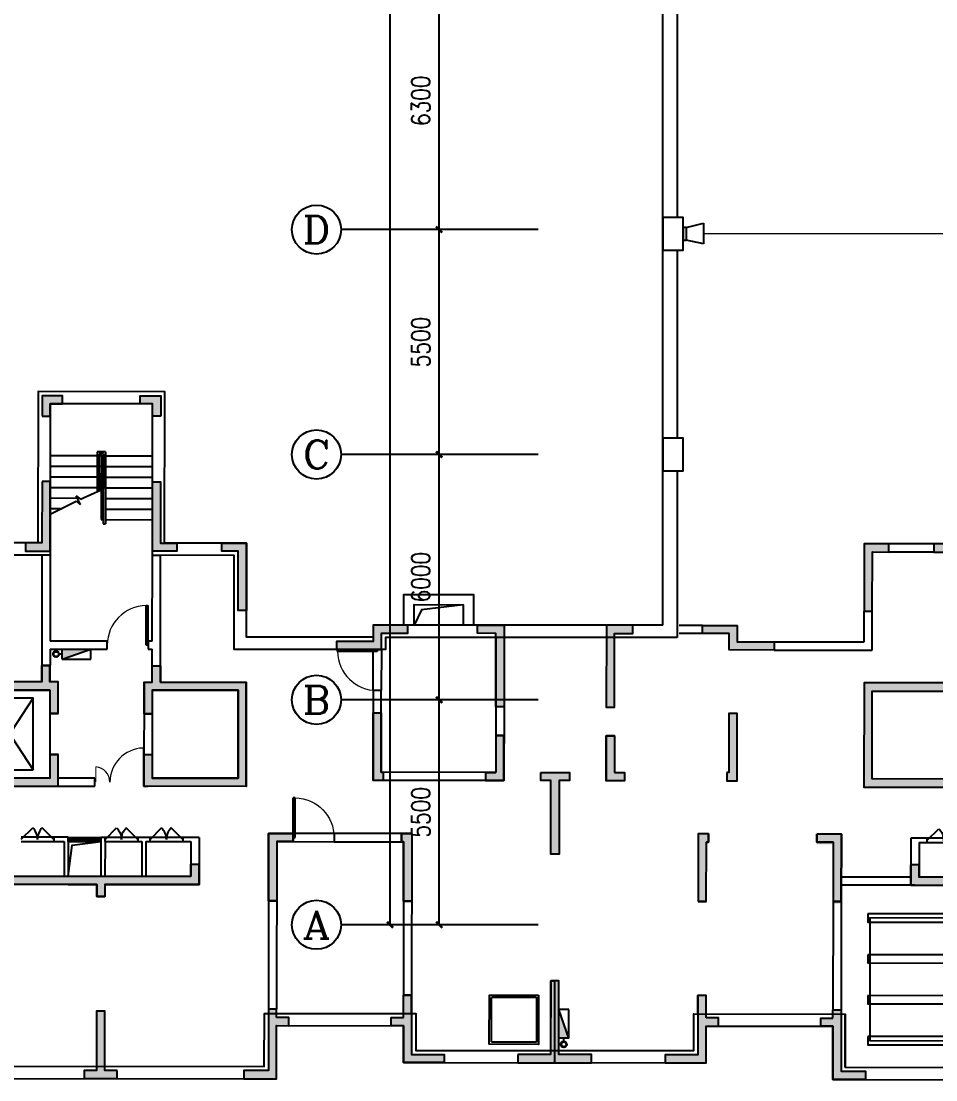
# Model space of a CAD drawing. Extents: x -781653 to 929899, y -295171 to 30012.
# Drawn here: x 168471 to 190830, y -234197 to -208308 of the extents above; entities that cross this region are included whole.
import ezdxf
from ezdxf.enums import TextEntityAlignment as Align

# ---------------------------------------------------------------- set-up
doc = ezdxf.new("R2010")
doc.units = 0
doc.header["$LTSCALE"] = 10
doc.header["$MEASUREMENT"] = 0
for name, pattern in [('BORDER', [1.75, 0.5, -0.25, 0.5, -0.25, 0, -0.25]), ('CENTER', [2, 1.25, -0.25, 0.25, -0.25]), ('DASH', [0.35, 0.25, -0.1])]:
    doc.linetypes.add(name, pattern=pattern)
doc.layers.get('0').update_dxf_attribs({"linetype": 'CONTINUOUS'})
doc.layers.get('Defpoints').update_dxf_attribs({"linetype": 'CONTINUOUS'})
for name, color, linetype in [('AXIS', 3, 'CONTINUOUS'), ('AXIS_TEXT', 7, 'CONTINUOUS'), ('COLUMN', 1, 'CONTINUOUS'), ('DIM_SYMB', 3, 'CONTINUOUS'), ('DOTE', 8, 'CENTER'), ('JPS-J', 6, 'CONTINUOUS'), ('JPS-X', 1, 'BORDER'), ('JPS-XHS', 7, 'CONTINUOUS'), ('LVTRY', 6, 'CONTINUOUS'), ('PUB_DIM', 3, 'CONTINUOUS'), ('RD-equip', 3, 'CONTINUOUS'), ('solid', 252, 'CONTINUOUS'), ('STAIR', 9, 'CONTINUOUS'), ('wall', 8, 'CONTINUOUS'), ('wall-jg', 7, 'CONTINUOUS'), ('WINDOW', 4, 'CONTINUOUS'), ('结构墙', 1, 'CONTINUOUS')]:
    doc.layers.add(name, color=color, linetype=linetype)
doc.layers.add('RD-line', color=2, linetype='CONTINUOUS', lineweight=0)
doc.layers.get('DOTE').off()
doc.styles.add('_TCH_AXIS', font='COMPLEX', dxfattribs={"bigfont": 'GBCBIG'})
doc.styles.add('_TEL_DIM', font='SIMPLEX', dxfattribs={"width": 0.8, "height": 3.5, "bigfont": 'HZTXT'})
doc.styles.add('COMPLEX', font='COMPLEX')
doc.styles.add('DIM_FONT', font='SIMPLEX', dxfattribs={"width": 0.8, "bigfont": 'HZTXT'})
doc.linetypes.add('BRA', pattern='A,2.8,-0.1,["B",_TEL_DIM,S=0.07,R=0,X=0,Y=-0.12],-0.25', length=3.15)
doc.dimstyles.new('DIMN300', dxfattribs={"dimscale": 3, "dimtxt": 300, "dimasz": 100, "dimexe": 250, "dimexo": 300, "dimgap": 150, "dimtad": 1, "dimdec": 0, "dimzin": 0, "dimdsep": 46, "dimtxsty": 'DIM_FONT', "dimblk": 'ARCHTICK', "dimcen": 0.09, "dimclrt": 7, "dimazin": 2, "dimtfac": 1, "dimtdec": 0, "dimtix": 1, "dimtmove": 2, "dimatfit": 3, "dimfxl": 0, "dimtolj": 1, "dimtzin": 0, "dimarcsym": 0})

# ---------------------------------------------------------------- blocks, each defined once
blk = doc.blocks.new('FF')
at = {"linetype": 'Continuous'}
for radius in [75, 60]:
    blk.add_circle((0, 0), radius, dxfattribs=at)
blk = doc.blocks.new('DXHS')
at = {"layer": 'JPS-XHS'}
blk.add_hatch(color=256, dxfattribs=at).paths.add_polyline_path([(-350, 240), (-350, 0), (350, 0)])
at = {"layer": 'JPS-XHS', "linetype": 'Continuous'}
for p, q in [((-350, 240), (-350, 0)), ((-350, 240), (350, 240)), ((-350, 0), (350, 0)), ((350, 240), (350, 0))]:
    blk.add_line(p, q, dxfattribs=at)
at = {"layer": 'JPS-XHS'}
blk.add_line((-350, 240), (350, 0), dxfattribs=at)
blk = doc.blocks.new('$DorLib2D$00000001')
for p, q in [((0.45, 0.975), (0.5, 0.975)), ((0.45, 0), (0.45, 0.975)), ((0.5, 0), (0.5, 0.975)), ((0.5, 0), (0.45, 0))]:
    blk.add_line(p, q)
at = {"lineweight": 13}
blk.add_arc((0.475, 0), 0.975, 91.4693, 180, dxfattribs=at)
blk = doc.blocks.new('$DorLib2D$00000116')
at = {"color": 0}
for p, q in [((-0.5, 0), (-0.146, 0.354)), ((0.5, 0), (0.146, 0.354))]:
    blk.add_line(p, q, dxfattribs=at)
for centre, start, end in [((-0.5, 0), 0, 45), ((0.5, 0), 135, 180)]:
    blk.add_arc(centre, 0.5, start, end, dxfattribs=at)
blk = doc.blocks.new('$WINLIB2D$00000001')
for p, q in [((-0.5, 0.5), (0.5, 0.5)), ((-0.5, 0.5), (-0.5, -0.5)), ((0.5, -0.5), (0.5, 0.5)), ((0.5, 0.167), (-0.5, 0.167)), ((0.5, -0.167), (-0.5, -0.167)), ((-0.5, -0.5), (0.5, -0.5))]:
    blk.add_line(p, q)
blk = doc.blocks.new('$DorLib2D$00000025')
at = {"const_width": 0.02}
for points in [[(0.481, -0.001), (0.481, 0.691)], [(-0.481, 0.001), (-0.481, 0.308)]]:
    blk.add_lwpolyline(points, dxfattribs=at)
at = {"lineweight": 13}
for centre, radius, start, end in [((0.505, -0.002), 0.699, 91.9397, 179.7238), ((-0.501, 0.003), 0.307, 359.7899, 85.7508)]:
    blk.add_arc(centre, radius, start, end, dxfattribs=at)
blk = doc.blocks.new('A$C5E9718CA')
at = {"layer": 'solid'}
h = blk.add_hatch(color=8, dxfattribs=at)
h.paths.add_polyline_path([(9950, 7350), (7850, 7350), (7850, 9500), (9950, 9500), (9950, 8925), (10150, 8925), (10150, 9700), (9950, 9700), (9950, 10100), (9750, 10100), (9750, 9700), (7650, 9700), (7650, 7150), (10150, 7150), (10150, 7925), (9950, 7925)])
h.paths.add_polyline_path([(14550, 7350), (12450, 7350), (12450, 7925), (12250, 7925), (12250, 7150), (14750, 7150), (14750, 9700), (12650, 9700), (12650, 10100), (12450, 10100), (12450, 9700), (12250, 9700), (12250, 8925), (12450, 8925), (12450, 9500), (14550, 9500)])
for points in [[(17850, 7300), (18100, 7300), (18100, 7500), (18050, 7500), (18050, 8950), (17850, 8950)], [(15300, 4350), (15500, 4350), (15500, 5800), (15900, 5800), (15900, 6000), (15300, 6000)], [(18800, 6000), (18550, 6000), (18550, 5800), (18600, 5800), (18600, 4350), (18800, 4350)], [(25800, 4350), (26000, 4350), (26000, 5800), (26050, 5800), (26050, 6000), (25800, 6000)], [(29300, 5950), (28700, 5950), (28700, 5750), (29100, 5750), (29100, 4300), (29300, 4300)], [(9000, 4950), (9000, 5250), (8800, 5250), (8800, 4750), (11100, 4750), (11100, 4450), (11300, 4450), (11300, 4750), (13600, 4750), (13600, 5250), (13400, 5250), (13400, 4950)], [(31200, 4950), (31200, 5250), (31000, 5250), (31000, 4750), (33300, 4750), (33300, 4450), (33500, 4450), (33500, 4750), (35800, 4750), (35800, 5250), (35600, 5250), (35600, 4950)]]:
    blk.add_hatch(color=8, dxfattribs=at).paths.add_polyline_path(points)
h = blk.add_hatch(color=8, dxfattribs=at)
h.paths.add_polyline_path([(23750, 7500), (23750, 8400), (23550, 8400), (23550, 7300), (24000, 7300), (24000, 7500)])
h.paths.add_polyline_path([(22200, 7300), (22200, 5500), (22400, 5500), (22400, 7300), (22650, 7300), (22650, 7500), (21950, 7500), (21950, 7300)])
h.paths.add_polyline_path([(20850, 7500), (20600, 7500), (20600, 7300), (21050, 7300), (21050, 8400), (20850, 8400)])
at = {"layer": 'DIM_SYMB', "color": 8}
blk.add_lwpolyline([(11850, 13670, 0, 0, 0), (11850, 15593, 0, 0, 0), (10550, 15593, 0, 0, 0), (10550, 14750, 80, 0, 0), (10550, 14450, 0, 0, 0)], format="xyseb", dxfattribs=at)
at = {"layer": 'JPS-J', "color": 8}
for points in [[(29950, 4050), (29950, 3850), (32550, 3850), (32550, 4050)], [(32500, 3950), (30000, 3950), (30000, 950), (32500, 950)], [(29950, 3050), (29950, 2850), (32550, 2850), (32550, 3050)], [(29950, 2050), (29950, 1850), (32550, 1850), (32550, 2050)], [(29950, 1050), (29950, 850), (32550, 850), (32550, 1050)]]:
    blk.add_lwpolyline(points, close=True, dxfattribs=at)
at = {"layer": 'JPS-X', "color": 8, "const_width": 50}
for points in [[(10175, 10380), (10250, 10380)], [(22520, 925), (22520, 1000)]]:
    blk.add_lwpolyline(points, dxfattribs=at)
at = {"layer": 'LVTRY', "color": 8}
blk.add_lwpolyline([(10400, 4950), (10498, 5706), (11200, 5800)], dxfattribs=at)
at = {"layer": 'solid', "color": 8}
blk.add_line((22300, 400), (22300, 2400), dxfattribs=at)
blk.add_line((22300, 400), (22300, 2400), dxfattribs=at)
at = {"layer": 'STAIR', "color": 8}
for p, q in [((11300, 15330), (11100, 15330)), ((11100, 15330), (11100, 14352)), ((11250, 15280), (11150, 15280)), ((11150, 15280), (11150, 14374)), ((11250, 15280), (11250, 13570)), ((11300, 15330), (11300, 13570)), ((11100, 15230), (9950, 15230)), ((11200, 15230), (11150, 15230)), ((11200, 15230), (11200, 13670)), ((11200, 15230), (11250, 15230)), ((11200, 15230), (11200, 14397)), ((11300, 15230), (12450, 15230)), ((11100, 14970), (9950, 14970)), ((11200, 14970), (11150, 14970)), ((11200, 14970), (11250, 14970)), ((11300, 14970), (12450, 14970)), ((11100, 14710), (9950, 14710)), ((11200, 14710), (11150, 14710)), ((11200, 14710), (11250, 14710)), ((11300, 14710), (12450, 14710)), ((11100, 14450), (9950, 14450)), ((10688, 14037), (10583, 14253)), ((10583, 14253), (10689, 14172)), ((10689, 14172), (11200, 14397)), ((11200, 14450), (11150, 14450)), ((11200, 14450), (11250, 14450)), ((11300, 14450), (12450, 14450)), ((10613, 14190), (9950, 14190)), ((9950, 13804), (10582, 14119)), ((10582, 14119), (10688, 14037)), ((11200, 14190), (11250, 14190)), ((11300, 14190), (12450, 14190)), ((10203, 13930), (9950, 13930)), ((11200, 13930), (11250, 13930)), ((11300, 13930), (12450, 13930)), ((11200, 13670), (11250, 13670)), ((11250, 13570), (11300, 13570)), ((11300, 13670), (12450, 13670)), ((17850, 9500), (17850, 10500)), ((18050, 10500), (18050, 9500)), ((8390, 9300), (9540, 7550)), ((8390, 7550), (9540, 9300)), ((9950, 8925), (9950, 7925)), ((16900, 6000), (15900, 6000)), ((10050, 5900), (9250, 5900)), ((9250, 5800), (10050, 5800)), ((12100, 5900), (11300, 5900)), ((11300, 5800), (12100, 5800)), ((13200, 5900), (12400, 5900)), ((12400, 5800), (13200, 5800)), ((15900, 5800), (16900, 5800)), ((32200, 5900), (31400, 5900)), ((31400, 5800), (32200, 5800))]:
    blk.add_line(p, q, dxfattribs=at)
blk.add_lwpolyline([(20050, 11600), (19029, 11469), (18850, 11100)], dxfattribs=at)
for points in [[(9540, 7550), (9540, 9300), (8390, 9300), (8390, 7550)], [(21900, 2050), (21900, 850), (20700, 850), (20700, 2050)]]:
    blk.add_lwpolyline(points, close=True, dxfattribs=at)
at = {"layer": 'STAIR', "color": 8, "linetype": 'DASH'}
blk.add_lwpolyline([(21850, 2000), (21850, 900), (20750, 900), (20750, 2000)], close=True, dxfattribs=at)
at = {"layer": 'wall', "color": 8}
for p, q in [((9750, 12800), (9750, 10600)), ((9950, 12800), (9750, 12800)), ((9950, 12800), (9950, 10700)), ((12450, 10700), (12450, 12800)), ((12450, 12800), (12650, 12800)), ((12650, 10600), (12650, 12800)), ((11350, 10700), (9950, 10700)), ((11350, 10500), (11350, 10700)), ((12450, 10700), (12350, 10700)), ((12350, 10700), (12350, 10500)), ((9750, 10600), (9750, 9700)), ((9950, 10500), (11350, 10500)), ((9950, 10500), (9950, 9700)), ((12350, 10500), (12450, 10500)), ((12450, 9700), (12450, 10500)), ((12650, 9700), (12650, 10600)), ((17850, 10500), (18050, 10500)), ((9750, 9700), (7650, 9700)), ((10150, 9700), (9950, 9700)), ((10150, 8925), (10150, 9700)), ((12250, 9700), (12250, 7350)), ((12250, 9700), (12450, 9700)), ((12650, 9700), (14750, 9700)), ((14750, 9700), (14750, 7150)), ((9850, 9500), (7850, 9500)), ((9950, 9500), (9850, 9500)), ((9950, 9500), (9950, 8925)), ((12450, 9500), (12450, 7350)), ((12450, 9500), (12550, 9500)), ((12550, 9500), (14550, 9500)), ((14550, 9500), (14550, 7350)), ((18050, 9500), (17850, 9500)), ((17850, 9500), (17850, 7300)), ((18050, 7500), (18050, 9500)), ((20850, 9100), (20850, 7500)), ((21050, 9100), (20850, 9100)), ((21050, 9100), (21050, 7300)), ((9950, 8925), (10150, 8925)), ((10150, 7925), (9950, 7925)), ((9950, 7925), (9950, 7350)), ((10150, 7350), (10150, 7925)), ((7850, 7350), (9950, 7350)), ((11050, 7350), (10150, 7350)), ((11050, 7150), (11050, 7350)), ((12250, 7350), (12250, 7150)), ((14550, 7350), (12450, 7350)), ((21050, 7300), (17850, 7300)), ((20850, 7500), (18050, 7500)), ((7650, 7150), (10058, 7150)), ((10050, 7150), (11050, 7150)), ((12250, 7150), (12350, 7150)), ((14750, 7150), (12342, 7150)), ((15900, 6000), (15300, 6000)), ((15300, 6000), (15300, 1700)), ((15900, 5800), (15900, 6000)), ((18800, 6000), (16900, 6000)), ((16900, 6000), (16900, 5800)), ((18800, 6000), (18800, 2050)), ((10400, 5900), (10050, 5900)), ((10050, 5900), (10050, 5800)), ((10050, 5800), (10300, 5800)), ((10300, 5800), (10300, 4950)), ((10400, 5800), (10400, 5900)), ((10400, 5800), (10400, 4950)), ((11300, 5900), (11200, 5900)), ((11200, 5900), (11200, 5800)), ((11200, 5800), (11200, 4950)), ((11300, 5800), (11300, 5900)), ((11300, 5800), (11300, 4950)), ((12300, 5900), (12100, 5900)), ((12100, 5900), (12100, 5800)), ((12100, 5800), (12200, 5800)), ((12200, 5800), (12200, 4950)), ((12400, 5900), (12300, 5900)), ((12300, 5800), (12300, 4950)), ((12300, 5800), (12400, 5800)), ((12400, 5800), (12400, 5900)), ((13600, 5900), (13200, 5900)), ((13200, 5900), (13200, 5800)), ((13200, 5800), (13400, 5800)), ((13400, 5800), (13400, 4950)), ((13600, 5900), (13600, 4750)), ((15500, 5800), (15900, 5800)), ((15500, 5800), (15500, 1700)), ((16900, 5800), (18600, 5800)), ((18600, 5800), (18600, 2050)), ((31400, 5900), (31000, 5900)), ((31000, 5900), (31000, 4950)), ((31200, 5800), (31400, 5800)), ((31200, 5800), (31200, 4950)), ((31400, 5800), (31400, 5900)), ((9000, 4950), (10300, 4950)), ((10400, 4950), (11200, 4950)), ((11200, 4950), (11200, 4950)), ((11300, 4950), (12200, 4950)), ((12300, 4950), (13400, 4950)), ((31000, 4950), (29300, 4950)), ((29300, 4750), (29300, 4950)), ((32300, 4950), (31200, 4950)), ((8800, 4750), (10400, 4750)), ((10400, 4750), (11100, 4750)), ((11100, 4750), (11100, 4450)), ((11300, 4750), (12300, 4750)), ((11300, 4750), (11300, 4450)), ((11300, 4750), (11300, 4750)), ((12300, 4750), (13600, 4750)), ((31100, 4750), (29300, 4750)), ((32300, 4750), (31100, 4750)), ((11300, 4450), (11100, 4450)), ((29100, 4350), (29100, 1700)), ((29300, 4350), (29100, 4350)), ((29300, 4350), (29300, 1700)), ((18800, 2050), (18600, 2050))]:
    blk.add_line(p, q, dxfattribs=at)
blk.add_lwpolyline([(18600, 11100), (18600, 11850), (20300, 11850), (20300, 11100)], dxfattribs=at)
blk.add_lwpolyline([(20050, 11100), (18850, 11100), (18850, 11600), (20050, 11600)], close=True, dxfattribs=at)
at = {"layer": 'wall-jg', "color": 8}
for p, q in [((18150, 10800), (18150, 10500)), ((20850, 10800), (20850, 9100)), ((21050, 10800), (21050, 9100)), ((9750, 9700), (9750, 10100)), ((9750, 10100), (9950, 10100)), ((9950, 10100), (9950, 9700)), ((12450, 9700), (12450, 10100)), ((12450, 10100), (12650, 10100)), ((12650, 10100), (12650, 9700)), ((9750, 9700), (7650, 9700)), ((10150, 9700), (9950, 9700)), ((10150, 8925), (10150, 9700)), ((12250, 8925), (12250, 9700)), ((12250, 9700), (12450, 9700)), ((12650, 9700), (14750, 9700)), ((14750, 7150), (14750, 9700)), ((7850, 9500), (9950, 9500)), ((9950, 9500), (9950, 8925)), ((12450, 9500), (12450, 8925)), ((14550, 9500), (12450, 9500)), ((14550, 7350), (14550, 9500)), ((21050, 9100), (20850, 9100)), ((23550, 9100), (23750, 9100)), ((10150, 8925), (9950, 8925)), ((12250, 8925), (12450, 8925)), ((17850, 7300), (17850, 8950)), ((17850, 8950), (18050, 8950)), ((18050, 8950), (18050, 7500)), ((20850, 8400), (20850, 7500)), ((20850, 8400), (21050, 8400)), ((21050, 8400), (21050, 7300)), ((23750, 8400), (23550, 8400)), ((23550, 8400), (23550, 7300)), ((9950, 7925), (9950, 7350)), ((10150, 7925), (9950, 7925)), ((10150, 7150), (10150, 7925)), ((12250, 7150), (12250, 7925)), ((12250, 7925), (12450, 7925)), ((12450, 7925), (12450, 7350)), ((7850, 7350), (9950, 7350)), ((14550, 7350), (12450, 7350)), ((18100, 7300), (17850, 7300)), ((18050, 7500), (18100, 7500)), ((18100, 7500), (18100, 7300)), ((20600, 7500), (20850, 7500)), ((20600, 7500), (20600, 7300)), ((20600, 7300), (21050, 7300)), ((24000, 7300), (23550, 7300)), ((7650, 7150), (10150, 7150)), ((14750, 7150), (12250, 7150)), ((15300, 6000), (15900, 6000)), ((15300, 6000), (15300, 4350)), ((15900, 5800), (15900, 6000)), ((18550, 6000), (18800, 6000)), ((18550, 6000), (18550, 5800)), ((18800, 6000), (18800, 4350)), ((25800, 6000), (25800, 4350)), ((26050, 6000), (25800, 6000)), ((26050, 6000), (26050, 5800)), ((28700, 5800), (28700, 6000)), ((29300, 6000), (28700, 6000)), ((29300, 6000), (29300, 4350)), ((15500, 5800), (15500, 4350)), ((15500, 5800), (15900, 5800)), ((18550, 5800), (18600, 5800)), ((18600, 4350), (18600, 5800)), ((26050, 5800), (26000, 5800)), ((26000, 4350), (26000, 5800)), ((29100, 5800), (28700, 5800)), ((29100, 5800), (29100, 4350)), ((13400, 5250), (13600, 5250)), ((13400, 4950), (13400, 5250)), ((13600, 4750), (13600, 5250)), ((31200, 5250), (31000, 5250)), ((31000, 4750), (31000, 5250)), ((31200, 4950), (31200, 5250)), ((9000, 4950), (13400, 4950)), ((35600, 4950), (31200, 4950)), ((11100, 4750), (8800, 4750)), ((11100, 4750), (11100, 4450)), ((11300, 4750), (11300, 4450)), ((11300, 4750), (13600, 4750)), ((33300, 4750), (31000, 4750)), ((11100, 4450), (11300, 4450)), ((15300, 4350), (15500, 4350)), ((18600, 4350), (18800, 4350)), ((26000, 4350), (25800, 4350)), ((29300, 4350), (29100, 4350)), ((22200, 2400), (22300, 2400)), ((22200, 700), (22200, 2400)), ((22400, 2400), (22300, 2400)), ((22400, 700), (22400, 2400)), ((18600, 2050), (18800, 2050)), ((18600, 1600), (18600, 2050)), ((18800, 1600), (18800, 2050)), ((25800, 1600), (25800, 2050)), ((26000, 2050), (25800, 2050)), ((26000, 1600), (26000, 2050)), ((29400, 300), (29400, 1600)), ((29100, 1300), (29100, 0))]:
    blk.add_line(p, q, dxfattribs=at)
blk.add_lwpolyline([(21950, 7500), (22650, 7500), (22650, 7300), (22400, 7300), (22400, 5500), (22200, 5500), (22200, 7300), (21950, 7300), (21950, 7500)], dxfattribs=at)
at = {"layer": 'WINDOW', "color": 8, "linetype": 'DASH'}
for p, q in [((10150, 8925), (9950, 8925)), ((9950, 7925), (10150, 7925))]:
    blk.add_line(p, q, dxfattribs=at)
at = {"layer": 'JPS-X', "color": 8}
blk.add_blockref('FF', (10100, 10380), dxfattribs=at)
at = {"layer": 'JPS-X', "color": 8, "rotation": 90}
blk.add_blockref('FF', (22520, 850), dxfattribs=at)
at = {"layer": 'JPS-XHS', "color": 8}
for p, xscale, rotation in [((10600, 10500), -0.9999999999999996, 179.9999999999999), ((22400, 1350), -1, 270)]:
    blk.add_blockref('DXHS', p, dxfattribs=dict(at, xscale=xscale, rotation=rotation))
at = {"layer": 'WINDOW', "color": 8}
for name, p, xscale, yscale, zscale in [('$DorLib2D$00000001', (11850, 10600), 1000, 1000, -1000), ('$DorLib2D$00000025', (11650, 7250), 1200, 1200, -1200), ('$DorLib2D$00000001', (16400, 5900), -1000, 1000, -1000), ('$DorLib2D$00000116', (11700, 5850), -800, 800, -800), ('$DorLib2D$00000116', (12800, 5850), 800, 800, 800), ('$DorLib2D$00000116', (31800, 5850), -800, 800, 800)]:
    blk.add_blockref(name, p, dxfattribs=dict(at, xscale=xscale, yscale=yscale, zscale=zscale))
for name, p, xscale, yscale, zscale, rotation in [('$DorLib2D$00000001', (17950, 10000), 1000, 1000, -1000, 90), ('$DorLib2D$00000116', (9650, 5850), 800.0000000000002, 800.0000000000002, 800, 359.9999999999978), ('$WINLIB2D$00000001', (10800, 5850), -799.9999999999995, 99.99999999999994, 800, 179.9999999999999)]:
    blk.add_blockref(name, p, dxfattribs=dict(at, xscale=xscale, yscale=yscale, zscale=zscale, rotation=rotation))
blk = doc.blocks.new('A$C683E6ECA')
at = {"layer": 'solid'}
h = blk.add_hatch(color=256, dxfattribs=at)
h.paths.add_polyline_path([(9850, 16700), (9750, 16700), (9750, 16600), (9850, 16600)])
h.paths.add_polyline_path([(10250, 16700), (9850, 16700), (9850, 16600), (10250, 16600)])
h.paths.add_polyline_path([(10250, 16600), (9850, 16600), (9850, 16200), (9950, 16200), (9950, 16500), (10250, 16500)])
h.paths.add_polyline_path([(9850, 16600), (9750, 16600), (9750, 16200), (9850, 16200)])
h = blk.add_hatch(color=256, dxfattribs=at)
h.paths.add_polyline_path([(12550, 16700), (12150, 16700), (12150, 16600), (12550, 16600)])
h.paths.add_polyline_path([(12650, 16700), (12550, 16700), (12550, 16600), (12650, 16600)])
h.paths.add_polyline_path([(12650, 16600), (12550, 16600), (12550, 16200), (12650, 16200)])
h.paths.add_polyline_path([(12550, 16600), (12150, 16600), (12150, 16500), (12450, 16500), (12450, 16200), (12550, 16200)])
for points in [[(9350, 13100), (9350, 12900), (9950, 12900), (9950, 14400), (9950, 14600), (9750, 14600), (9750, 13100)], [(12650, 13100), (12650, 14600), (12450, 14600), (12450, 14400), (12450, 12900), (13050, 12900), (13050, 13100)], [(31950, 13100), (31950, 14600), (32150, 14600), (32150, 14400), (32150, 12900), (31550, 12900), (31550, 13100)], [(14550, 12900), (14550, 11450), (14750, 11450), (14750, 13100), (14150, 13100), (14150, 12900)], [(30050, 12900), (30050, 11450), (29850, 11450), (29850, 13100), (30450, 13100), (30450, 12900)], [(18050, 10900), (18700, 10900), (18700, 11100), (17850, 11100), (17850, 10700), (16950, 10700), (16950, 10500), (18050, 10500)], [(21050, 11100), (21050, 9100), (20850, 9100), (20850, 10900), (20400, 10900), (20400, 11100)], [(23550, 11100), (23550, 9100), (23750, 9100), (23750, 10900), (24200, 10900), (24200, 11100)], [(26550, 10900), (25900, 10900), (25900, 11100), (26750, 11100), (26750, 10700), (27650, 10700), (27650, 10500), (26550, 10500)], [(9950, 8925), (10150, 8925), (10150, 9700), (9950, 9700), (9950, 10100), (9750, 10100), (9750, 9700), (7650, 9700), (7650, 7150), (10150, 7150), (10150, 7925), (9950, 7925), (9950, 7350), (7850, 7350), (7850, 9500), (9950, 9500)], [(12450, 8925), (12250, 8925), (12250, 9700), (12450, 9700), (12450, 10100), (12650, 10100), (12650, 9700), (14750, 9700), (14750, 7150), (12250, 7150), (12250, 7925), (12450, 7925), (12450, 7350), (14550, 7350), (14550, 9500), (12450, 9500)], [(32150, 8925), (32350, 8925), (32350, 9700), (32150, 9700), (32150, 10100), (31950, 10100), (31950, 9700), (29850, 9700), (29850, 7150), (32350, 7150), (32350, 7925), (32150, 7925), (32150, 7350), (30050, 7350), (30050, 9500), (32150, 9500)], [(17850, 7300), (18100, 7300), (18100, 7500), (18050, 7500), (18050, 8950), (17850, 8950)], [(26750, 7300), (26500, 7300), (26500, 7500), (26550, 7500), (26550, 8950), (26750, 8950)], [(20850, 7500), (20600, 7500), (20600, 7300), (21050, 7300), (21050, 8400), (20850, 8400)], [(23750, 7500), (24000, 7500), (24000, 7300), (23550, 7300), (23550, 8400), (23750, 8400)], [(15300, 4350), (15500, 4350), (15500, 5800), (15900, 5800), (15900, 6000), (15300, 6000)], [(18800, 6000), (18550, 6000), (18550, 5800), (18600, 5800), (18600, 4350), (18800, 4350)], [(25800, 6000), (26050, 6000), (26050, 5800), (26000, 5800), (26000, 4350), (25800, 4350)], [(29300, 4350), (29100, 4350), (29100, 5800), (28700, 5800), (28700, 6000), (29300, 6000)], [(9000, 4950), (9000, 5250), (8800, 5250), (8800, 4750), (11100, 4750), (11100, 4450), (11300, 4450), (11300, 4750), (13600, 4750), (13600, 5250), (13400, 5250), (13400, 4950)], [(35600, 4950), (35600, 5250), (35800, 5250), (35800, 4750), (33500, 4750), (33500, 4450), (33300, 4450), (33300, 4750), (31000, 4750), (31000, 5250), (31200, 5250), (31200, 4950)], [(22400, 600), (23200, 600), (23200, 400), (21400, 400), (21400, 600), (22200, 600), (22200, 2400), (22400, 2400)], [(18600, 1300), (18600, 400), (19600, 400), (19600, 600), (18800, 600), (18800, 2050), (18600, 2050), (18600, 1500), (18300, 1500), (18300, 1300)], [(26000, 1300), (26000, 400), (25000, 400), (25000, 600), (25800, 600), (25800, 2050), (26000, 2050), (26000, 1500), (26300, 1500), (26300, 1300)], [(11600, 0), (11600, 200), (11300, 200), (11300, 1650), (11100, 1650), (11100, 200), (10800, 200), (10800, 0)], [(15300, 200), (14700, 200), (14700, 0), (15500, 0), (15500, 1300), (15800, 1300), (15800, 1500), (15500, 1500), (15500, 1700), (15300, 1700)], [(29300, 200), (29900, 200), (29900, 0), (29100, 0), (29100, 1300), (28800, 1300), (28800, 1500), (29100, 1500), (29100, 1700), (29300, 1700)]]:
    blk.add_hatch(color=256, dxfattribs=at).paths.add_polyline_path(points)
h = blk.add_hatch(color=256, dxfattribs=at)
h.paths.add_polyline_path([(22300, 7500), (21950, 7500), (21950, 7400), (22300, 7400)])
h.paths.add_polyline_path([(22650, 7500), (22300, 7500), (22300, 7400), (22650, 7400)])
h.paths.add_polyline_path([(22650, 7400), (22300, 7400), (22300, 5900), (22400, 5900), (22400, 7300), (22650, 7300)])
h.paths.add_polyline_path([(22300, 7400), (21950, 7400), (21950, 7300), (22200, 7300), (22200, 5900), (22300, 5900)])
h.paths.add_polyline_path([(22400, 5900), (22300, 5900), (22300, 5500), (22400, 5500)])
h.paths.add_polyline_path([(22300, 5900), (22200, 5900), (22200, 5500), (22300, 5500)])
at = {"layer": 'wall-jg'}
for points in [[(9750, 16200), (9950, 16200), (9950, 16500), (10250, 16500), (10250, 16700), (9750, 16700), (9750, 16200)], [(12650, 16200), (12450, 16200), (12450, 16500), (12150, 16500), (12150, 16700), (12650, 16700), (12650, 16200)], [(14150, 13100), (14750, 13100), (14750, 11450), (14550, 11450), (14550, 12900), (14150, 12900), (14150, 13100)], [(30450, 13100), (29850, 13100), (29850, 11450), (30050, 11450), (30050, 12900), (30450, 12900), (30450, 13100)], [(9950, 8925), (10150, 8925), (10150, 9700), (9950, 9700), (9950, 10100), (9750, 10100), (9750, 9700), (7650, 9700), (7650, 7150), (10150, 7150), (10150, 7925), (9950, 7925), (9950, 7350), (7850, 7350), (7850, 9500), (9950, 9500), (9950, 8925)], [(12450, 8925), (12250, 8925), (12250, 9700), (12450, 9700), (12450, 10100), (12650, 10100), (12650, 9700), (14750, 9700), (14750, 7150), (12250, 7150), (12250, 7925), (12450, 7925), (12450, 7350), (14550, 7350), (14550, 9500), (12450, 9500), (12450, 8925)], [(32150, 8925), (32350, 8925), (32350, 9700), (32150, 9700), (32150, 10100), (31950, 10100), (31950, 9700), (29850, 9700), (29850, 7150), (32350, 7150), (32350, 7925), (32150, 7925), (32150, 7350), (30050, 7350), (30050, 9500), (32150, 9500), (32150, 8925)], [(18100, 7500), (18100, 7300), (17850, 7300), (17850, 8950), (18050, 8950), (18050, 7500), (18100, 7500)], [(26500, 7500), (26500, 7300), (26750, 7300), (26750, 8950), (26550, 8950), (26550, 7500), (26500, 7500)], [(21950, 7500), (22650, 7500), (22650, 7300), (22400, 7300), (22400, 5500), (22200, 5500), (22200, 7300), (21950, 7300), (21950, 7500)], [(18800, 4350), (18600, 4350), (18600, 5800), (18550, 5800), (18550, 6000), (18800, 6000), (18800, 4350)], [(25800, 4350), (26000, 4350), (26000, 5800), (26050, 5800), (26050, 6000), (25800, 6000), (25800, 4350)], [(13400, 5250), (13600, 5250), (13600, 4750), (11300, 4750), (11300, 4450), (11100, 4450), (11100, 4750), (8800, 4750), (8800, 5250), (9000, 5250), (9000, 4950), (13400, 4950), (13400, 5250)], [(31200, 5250), (31000, 5250), (31000, 4750), (33300, 4750), (33300, 4450), (33500, 4450), (33500, 4750), (35800, 4750), (35800, 5250), (35600, 5250), (35600, 4950), (31200, 4950), (31200, 5250)], [(18600, 1500), (18600, 2050), (18800, 2050), (18800, 600), (19600, 600), (19600, 400), (18600, 400), (18600, 1300), (18300, 1300), (18300, 1500), (18600, 1500)], [(26000, 1500), (26000, 2050), (25800, 2050), (25800, 600), (25000, 600), (25000, 400), (26000, 400), (26000, 1300), (26300, 1300), (26300, 1500), (26000, 1500)], [(11600, 200), (11300, 200), (11300, 1650), (11100, 1650), (11100, 200), (10800, 200), (10800, 0), (11600, 0), (11600, 200)], [(15500, 1500), (15500, 1700), (15300, 1700), (15300, 200), (14700, 200), (14700, 0), (15500, 0), (15500, 1300), (15800, 1300), (15800, 1500), (15500, 1500)], [(29100, 1500), (29100, 1700), (29300, 1700), (29300, 200), (29900, 200), (29900, 0), (29100, 0), (29100, 1300), (28800, 1300), (28800, 1500), (29100, 1500)]]:
    blk.add_lwpolyline(points, dxfattribs=at)
for points in [[(9750, 14600), (9750, 13100), (9350, 13100), (9350, 12900), (9950, 12900), (9950, 14400), (9950, 14400), (9950, 14600)], [(12450, 14600), (12650, 14600), (12650, 13100), (13050, 13100), (13050, 12900), (12450, 12900), (12450, 14400), (12450, 14400)], [(32150, 14600), (31950, 14600), (31950, 13100), (31550, 13100), (31550, 12900), (32150, 12900), (32150, 14400), (32150, 14400)], [(16950, 10500), (18050, 10500), (18050, 10900), (18700, 10900), (18700, 11100), (17850, 11100), (17850, 10700), (16950, 10700)], [(21050, 11100), (21050, 9100), (20850, 9100), (20850, 10900), (20400, 10900), (20400, 11100)], [(23550, 11100), (23550, 9100), (23750, 9100), (23750, 10900), (24200, 10900), (24200, 11100)], [(27650, 10500), (26550, 10500), (26550, 10900), (25900, 10900), (25900, 11100), (26750, 11100), (26750, 10700), (27650, 10700)], [(20850, 7500), (20600, 7500), (20600, 7300), (21050, 7300), (21050, 8400), (20850, 8400)], [(23750, 7500), (24000, 7500), (24000, 7300), (23550, 7300), (23550, 8400), (23750, 8400)], [(15900, 6000), (15900, 5800), (15500, 5800), (15500, 4350), (15300, 4350), (15300, 6000)], [(28700, 6000), (28700, 5800), (29100, 5800), (29100, 4350), (29300, 4350), (29300, 6000)], [(21400, 600), (21400, 400), (23200, 400), (23200, 600), (22400, 600), (22400, 2400), (22200, 2400), (22200, 600)]]:
    blk.add_lwpolyline(points, close=True, dxfattribs=at)
blk = doc.blocks.new('A$C0FE76EBE')
at = {"layer": 'COLUMN'}
for points in [[(-243037, -27753), (-242537, -27753), (-242537, -26953), (-243037, -26953)], [(-243037, -33153), (-242537, -33153), (-242537, -32353), (-243037, -32353)]]:
    blk.add_lwpolyline(points, close=True, dxfattribs=at)
at = {"layer": '结构墙', "linetype": 'ByBlock'}
for p, q in [((-243037, -36930), (-243037, -20903)), ((-242687, -21253), (-242687, -26953)), ((-242687, -27753), (-242687, -32353)), ((-242687, -33153), (-242687, -37230)), ((-243037, -36930), (-246914, -36927)), ((-242687, -37230), (-246914, -37227))]:
    blk.add_line(p, q, dxfattribs=at)
blk = doc.blocks.new('_ArchTick')
at = {"color": 0, "linetype": 'ByBlock', "const_width": 0.4}
blk.add_lwpolyline([(-0.5, -0.5), (0.5, 0.5)], dxfattribs=at)
blk = doc.blocks.new('*D67')
at = {"layer": 'Defpoints', "color": 0}
for p in [(2400, 109541), (6471, 109541), (6471, 11541)]:
    blk.add_point(p, dxfattribs=at)
at = {"layer": 'PUB_DIM', "color": 0, "lineweight": -2}
for p, q in [((6021, 109541), (2025, 109541)), ((2400, 11541), (2400, 109541)), ((6021, 11541), (2025, 11541))]:
    blk.add_line(p, q, dxfattribs=at)
at = {"layer": 'PUB_DIM', "color": 0, "lineweight": -2, "xscale": 150, "yscale": 150, "zscale": 150}
for p, rotation in [((2400, 109541), 90), ((2400, 11541), 270)]:
    blk.add_blockref('_ArchTick', p, dxfattribs=dict(at, rotation=rotation))
at = {"layer": 'PUB_DIM', "color": 7, "insert": (1950, 60541), "char_height": 450, "attachment_point": 5, "rotation": 90, "style": 'DIM_FONT'}
blk.add_mtext('\\A1;98000', dxfattribs=at)
blk = doc.blocks.new('*D73')
at = {"layer": 'Defpoints', "color": 0}
for p in [(3600, 34841), (6471, 34841), (6471, 28541)]:
    blk.add_point(p, dxfattribs=at)
at = {"layer": 'PUB_DIM', "color": 0, "lineweight": -2}
for p, q in [((6021, 34841), (3225, 34841)), ((3600, 28541), (3600, 34841)), ((6021, 28541), (3225, 28541))]:
    blk.add_line(p, q, dxfattribs=at)
at = {"layer": 'PUB_DIM', "color": 0, "lineweight": -2, "xscale": 150, "yscale": 150, "zscale": 150}
for p, rotation in [((3600, 34841), 90), ((3600, 28541), 270)]:
    blk.add_blockref('_ArchTick', p, dxfattribs=dict(at, rotation=rotation))
at = {"layer": 'PUB_DIM', "color": 7, "insert": (3150, 31691), "char_height": 450, "attachment_point": 5, "rotation": 90, "style": 'DIM_FONT'}
blk.add_mtext('\\A1;6300', dxfattribs=at)
blk = doc.blocks.new('_AXISO')
blk.add_circle((0, 0), 0.5)
at = {"layer": 'AXIS_TEXT', "style": 'COMPLEX', "width": 1.041667}
blk.add_attdef('A', text='', height=0.56, dxfattribs=at).set_placement((-0.25, -0.28), (0.25, -0.28), align=Align.FIT)
blk = doc.blocks.new('*D164')
at = {"layer": 'Defpoints', "color": 0}
for p in [(3600, 17041), (6471, 17041), (6471, 11541)]:
    blk.add_point(p, dxfattribs=at)
at = {"layer": 'PUB_DIM', "color": 0, "lineweight": -2}
for p, q in [((6021, 17041), (3225, 17041)), ((3600, 11541), (3600, 17041)), ((6021, 11541), (3225, 11541))]:
    blk.add_line(p, q, dxfattribs=at)
at = {"layer": 'PUB_DIM', "color": 0, "lineweight": -2, "xscale": 150, "yscale": 150, "zscale": 150}
for p, rotation in [((3600, 17041), 90), ((3600, 11541), 270)]:
    blk.add_blockref('_ArchTick', p, dxfattribs=dict(at, rotation=rotation))
at = {"layer": 'PUB_DIM', "color": 7, "insert": (3150, 14291), "char_height": 450, "attachment_point": 5, "rotation": 90, "style": 'DIM_FONT'}
blk.add_mtext('\\A1;5500', dxfattribs=at)
blk = doc.blocks.new('*D165')
at = {"layer": 'Defpoints', "color": 0}
for p in [(3600, 23041), (6471, 23041), (6471, 17041)]:
    blk.add_point(p, dxfattribs=at)
at = {"layer": 'PUB_DIM', "color": 0, "lineweight": -2}
for p, q in [((6021, 23041), (3225, 23041)), ((3600, 17041), (3600, 23041)), ((6021, 17041), (3225, 17041))]:
    blk.add_line(p, q, dxfattribs=at)
at = {"layer": 'PUB_DIM', "color": 0, "lineweight": -2, "xscale": 150, "yscale": 150, "zscale": 150}
for p, rotation in [((3600, 23041), 90), ((3600, 17041), 270)]:
    blk.add_blockref('_ArchTick', p, dxfattribs=dict(at, rotation=rotation))
at = {"layer": 'PUB_DIM', "color": 7, "insert": (3150, 20041), "char_height": 450, "attachment_point": 5, "rotation": 90, "style": 'DIM_FONT'}
blk.add_mtext('\\A1;6000', dxfattribs=at)
blk = doc.blocks.new('*D166')
at = {"layer": 'Defpoints', "color": 0}
for p in [(3600, 28541), (6471, 28541), (6471, 23041)]:
    blk.add_point(p, dxfattribs=at)
at = {"layer": 'PUB_DIM', "color": 0, "lineweight": -2}
for p, q in [((6021, 28541), (3225, 28541)), ((3600, 23041), (3600, 28541)), ((6021, 23041), (3225, 23041))]:
    blk.add_line(p, q, dxfattribs=at)
at = {"layer": 'PUB_DIM', "color": 0, "lineweight": -2, "xscale": 150, "yscale": 150, "zscale": 150}
for p, rotation in [((3600, 28541), 90), ((3600, 23041), 270)]:
    blk.add_blockref('_ArchTick', p, dxfattribs=dict(at, rotation=rotation))
at = {"layer": 'PUB_DIM', "color": 7, "insert": (3150, 25791), "char_height": 450, "attachment_point": 5, "rotation": 90, "style": 'DIM_FONT'}
blk.add_mtext('\\A1;5500', dxfattribs=at)
blk = doc.blocks.new('adasdasdasd')
at = {"layer": 'RD-equip'}
for p, q in [((-151, 430), (-251, 0)), ((-154, 500), (-154, 430)), ((-154, 500), (159, 500)), ((-154, 430), (159, 430)), ((251, 0), (158, 430)), ((159, 500), (159, 430)), ((-251, 0), (251, 0))]:
    blk.add_line(p, q, dxfattribs=at)
blk = doc.blocks.new('A$C35934B5C')
at = {"layer": 'AXIS'}
for p, q in [((6020.9, 28540.6), (1200, 28540.6)), ((6020.9, 23040.6), (1200, 23040.6)), ((6020.9, 17040.6), (1200, 17040.6)), ((6020.9, 11540.6), (1200, 11540.6))]:
    blk.add_line(p, q, dxfattribs=at)
at = {"layer": 'AXIS', "linetype": 'ByBlock'}
ref = blk.add_blockref('_AXISO', (600, 28540.6), dxfattribs=dict(at, xscale=1200, yscale=1200, zscale=1200))
ref.add_attrib('A', 'D', dxfattribs={"layer": 'AXIS_TEXT', "linetype": 'ByBlock', "height": 678.8, "style": '_TCH_AXIS', "width": 1.235294}).set_placement((260.6, 28201.2), (939.4, 28201.2), align=Align.FIT)
ref = blk.add_blockref('_AXISO', (600, 23040.6), dxfattribs=dict(at, xscale=1200, yscale=1200, zscale=1200))
ref.add_attrib('A', 'C', dxfattribs={"layer": 'AXIS_TEXT', "linetype": 'ByBlock', "height": 678.8, "style": '_TCH_AXIS', "width": 1.4}).set_placement((260.6, 22701.2), (939.4, 22701.2), align=Align.FIT)
ref = blk.add_blockref('_AXISO', (600, 17040.6), dxfattribs=dict(at, xscale=1200, yscale=1200, zscale=1200))
ref.add_attrib('A', 'B', dxfattribs={"layer": 'AXIS_TEXT', "linetype": 'ByBlock', "height": 678.8, "style": '_TCH_AXIS', "width": 1.235294}).set_placement((260.6, 16701.2), (939.4, 16701.2), align=Align.FIT)
ref = blk.add_blockref('_AXISO', (600, 11540.6), dxfattribs=dict(at, xscale=1200, yscale=1200, zscale=1200))
ref.add_attrib('A', 'A', dxfattribs={"layer": 'AXIS_TEXT', "linetype": 'ByBlock', "height": 678.8, "style": '_TCH_AXIS', "width": 1.166667}).set_placement((260.6, 11201.2), (939.4, 11201.2), align=Align.FIT)
at = {"layer": 'PUB_DIM'}
for p1, p2, distance, picture, middle in [((6470.9, 11540.6), (6470.9, 109540.6), 4070.9, '*D67', (1950, 60540.6)), ((6470.9, 28540.6), (6470.9, 34840.6), 2870.9, '*D73', (3150, 31690.6))]:
    dim = blk.add_aligned_dim(p1=p1, p2=p2, distance=distance, dimstyle='DIMN300', override={"dimscale": 1.5}, dxfattribs=at)
    dim.commit()
    dim.dimension.update_dxf_attribs({"geometry": picture, "text_midpoint": middle})
for base, p1, p2, picture, middle in [((3600, 28540.6), (6470.9, 23040.6), (6470.9, 28540.6), '*D166', (3150, 25790.6)), ((3600, 23040.6), (6470.9, 17040.6), (6470.9, 23040.6), '*D165', (3150, 20040.6)), ((3600, 17040.6), (6470.9, 11540.6), (6470.9, 17040.6), '*D164', (3150, 14290.6))]:
    dim = blk.add_linear_dim(base=base, p1=p1, p2=p2, angle=90, dimstyle='DIMN300', override={"dimscale": 1.5}, dxfattribs=at)
    dim.commit()
    dim.dimension.update_dxf_attribs({"geometry": picture, "text_midpoint": middle})

msp = doc.modelspace()

# ---------------------------------------------------------------- linework, layer by layer
at = {"layer": 'RD-line', "linetype": 'BRA', "ltscale": 0.8}
msp.add_line((185154, -213502), (199603.5, -213502), dxfattribs=at)
at = {"layer": 'wall'}
for p, q in [((189075.9, -223488.6), (189076.7, -222738.6)), ((189275.6, -223688.9), (189276.7, -222738.9)), ((185126.3, -223084.2), (184553.8, -223084.2)), ((185126.3, -223284.2), (184553.8, -223284.2)), ((186875.7, -223686.2), (189275.6, -223688.9)), ((186875.9, -223486.2), (189075.9, -223488.6))]:
    msp.add_line(p, q, dxfattribs=at)
for points in [[(190778.5, -221090.5), (189678.6, -221089.3)], [(190778.3, -221290.5), (189678.3, -221289.3)]]:
    msp.add_lwpolyline(points, dxfattribs=at)
at = {"layer": '结构墙', "linetype": 'ByBlock'}
for points in [[(184153.8, -223081.6), (177076.3, -223076.5), (177076, -223375.2), (173976, -223371.8), (173978.6, -221071.8), (171978.6, -221069.5), (171982.7, -217369.6), (168882.7, -217366.1), (168878.6, -221066.1), (166878.6, -221063.9)], [(184153.5, -223381.6), (177376, -223376.7), (177375.7, -223675.6), (173675.7, -223671.4), (173678.2, -221371.4), (171678.2, -221369.2), (171682.4, -217669.2), (169182.4, -217666.4), (169178.2, -221366.4), (167178.2, -221364.2)], [(166414.3, -233863.3), (174414.3, -233872.3), (174415.7, -232572.3), (178115.7, -232576.4), (178114.7, -233476.4), (184914.7, -233484), (184915.7, -232584), (188615.7, -232588.1), (188614.3, -233888.1), (196614.3, -233897), (196615.7, -232597), (200315.7, -232601.2), (200314.7, -233501.2), (203514.4, -233504.7), (203514.4, -230205.1)], [(166113.9, -234163), (174713.9, -234172.6), (174715.4, -232872.6), (177815.4, -232876.1), (177814.4, -233776.1), (185214.4, -233784.3), (185215.4, -232884.3), (188315.4, -232887.8), (188313.9, -234187.8), (196913.9, -234197.4), (196915.4, -232897.4), (200015.4, -232900.8), (200014.4, -233800.8), (203814.4, -233805.1)]]:
    msp.add_lwpolyline(points, dxfattribs=at)

# ---------------------------------------------------------------- block references
at = {"rotation": 359.936063959956}
msp.add_blockref('A$C5E9718CA', (159214, -234155.3), dxfattribs=at)
at = {"layer": 'DOTE', "color": 3}
msp.add_blockref('A$C35934B5C', (175089.6, -241945.8), dxfattribs=at)
at = {"layer": 'RD-equip', "xscale": -1, "rotation": 90.0795697250411}
msp.add_blockref('adasdasdasd', (185154, -213502), dxfattribs=at)
at = {"layer": 'wall', "rotation": 359.936063959956}
msp.add_blockref('A$C683E6ECA', (159214, -234155.3), dxfattribs=at)
at = {"layer": '结构墙'}
msp.add_blockref('A$C0FE76EBE', (427190.6, -186151.8), dxfattribs=at)

doc.saveas('drawing.dxf')
